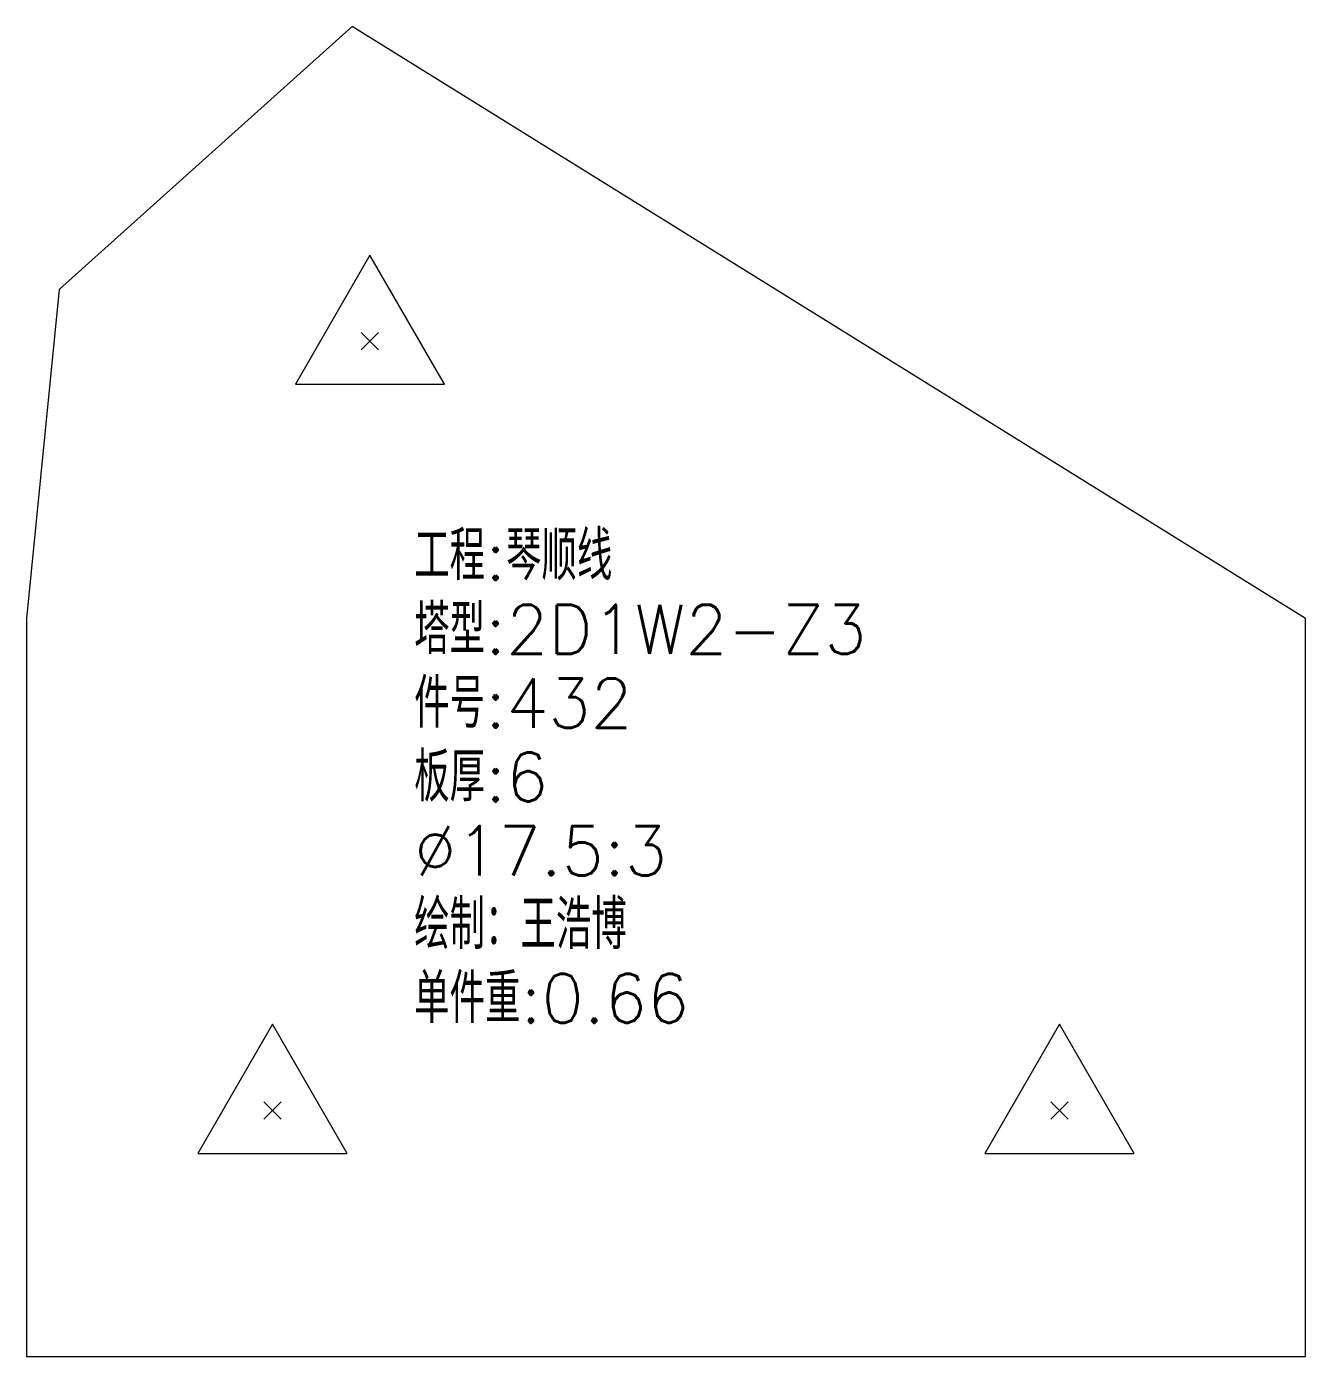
# Model space of a CAD drawing. Extents: x -580 to 8755, y 0 to 14723.
# Drawn here: x 2259.3 to 2389.3, y 7821.3 to 7956.5 of the extents above; entities that cross this region are included whole.
import ezdxf
from ezdxf.enums import TextEntityAlignment as Align

# ---------------------------------------------------------------- set-up
doc = ezdxf.new("R2010")
doc.units = 0
doc.header["$MEASUREMENT"] = 0
doc.layers.add('1', color=7, linetype='CONTINUOUS', lineweight=25)
doc.styles.get("Standard").update_dxf_attribs({"font": 'simplex.shx', "width": 0.7, "height": 3, "bigfont": 'gbhzfs.shx'})

msp = doc.modelspace()

# ---------------------------------------------------------------- linework, layer by layer
at = {"layer": '1', "color": 7, "linetype": 'Continuous', "lineweight": 18}
for p, q in [((2292.40012, 7956.45759), (2262.62019, 7929.7526)), ((2389.30135, 7896.32033), (2292.40012, 7956.45759)), ((2262.62019, 7929.7526), (2259.30135, 7896.32033)), ((2259.30135, 7896.32033), (2259.30135, 7821.32033)), ((2389.30135, 7821.32033), (2389.30135, 7896.32033)), ((2259.30135, 7821.32033), (2389.30135, 7821.32033))]:
    msp.add_line(p, q, dxfattribs=at)
at = {"layer": '1', "color": 7, "linetype": 'Continuous', "lineweight": 13}
for p, q in [((2294.20077, 7933.24264), (2286.62327, 7920.11764)), ((2301.77827, 7920.11764), (2294.20077, 7933.24264)), ((2293.32577, 7923.61764), (2295.07577, 7925.36764)), ((2295.07577, 7923.61764), (2293.32577, 7925.36764)), ((2286.62327, 7920.11764), (2301.77827, 7920.11764)), ((2284.30135, 7855.07033), (2276.72385, 7841.94533)), ((2291.87885, 7841.94533), (2284.30135, 7855.07033)), ((2364.30135, 7855.07033), (2356.72385, 7841.94533)), ((2371.87885, 7841.94533), (2364.30135, 7855.07033)), ((2283.42635, 7845.44533), (2285.17635, 7847.19533)), ((2285.17635, 7845.44533), (2283.42635, 7847.19533)), ((2363.42635, 7845.44533), (2365.17635, 7847.19533)), ((2365.17635, 7845.44533), (2363.42635, 7847.19533)), ((2276.72385, 7841.94533), (2291.87885, 7841.94533)), ((2356.72385, 7841.94533), (2371.87885, 7841.94533))]:
    msp.add_line(p, q, dxfattribs=at)

# ---------------------------------------------------------------- texts
at = {"layer": '1', "color": 7, "linetype": 'Continuous', "lineweight": 18}
for s, p in [('工程:琴顺线', (2298.70561, 7898.70475)), ('塔型:2D1W2-Z3', (2298.70561, 7891.20475)), ('件号:432', (2298.70561, 7883.70475)), ('板厚:6', (2298.70561, 7876.20475)), ('%%c17.5:3', (2298.70561, 7868.70475)), ('绘制：王浩博', (2298.70561, 7861.20475)), ('单件重:0.66', (2298.70561, 7853.70475))]:
    msp.add_text(s, height=5, dxfattribs=at).set_placement(p, align=Align.BOTTOM_LEFT)

doc.saveas('drawing.dxf')
